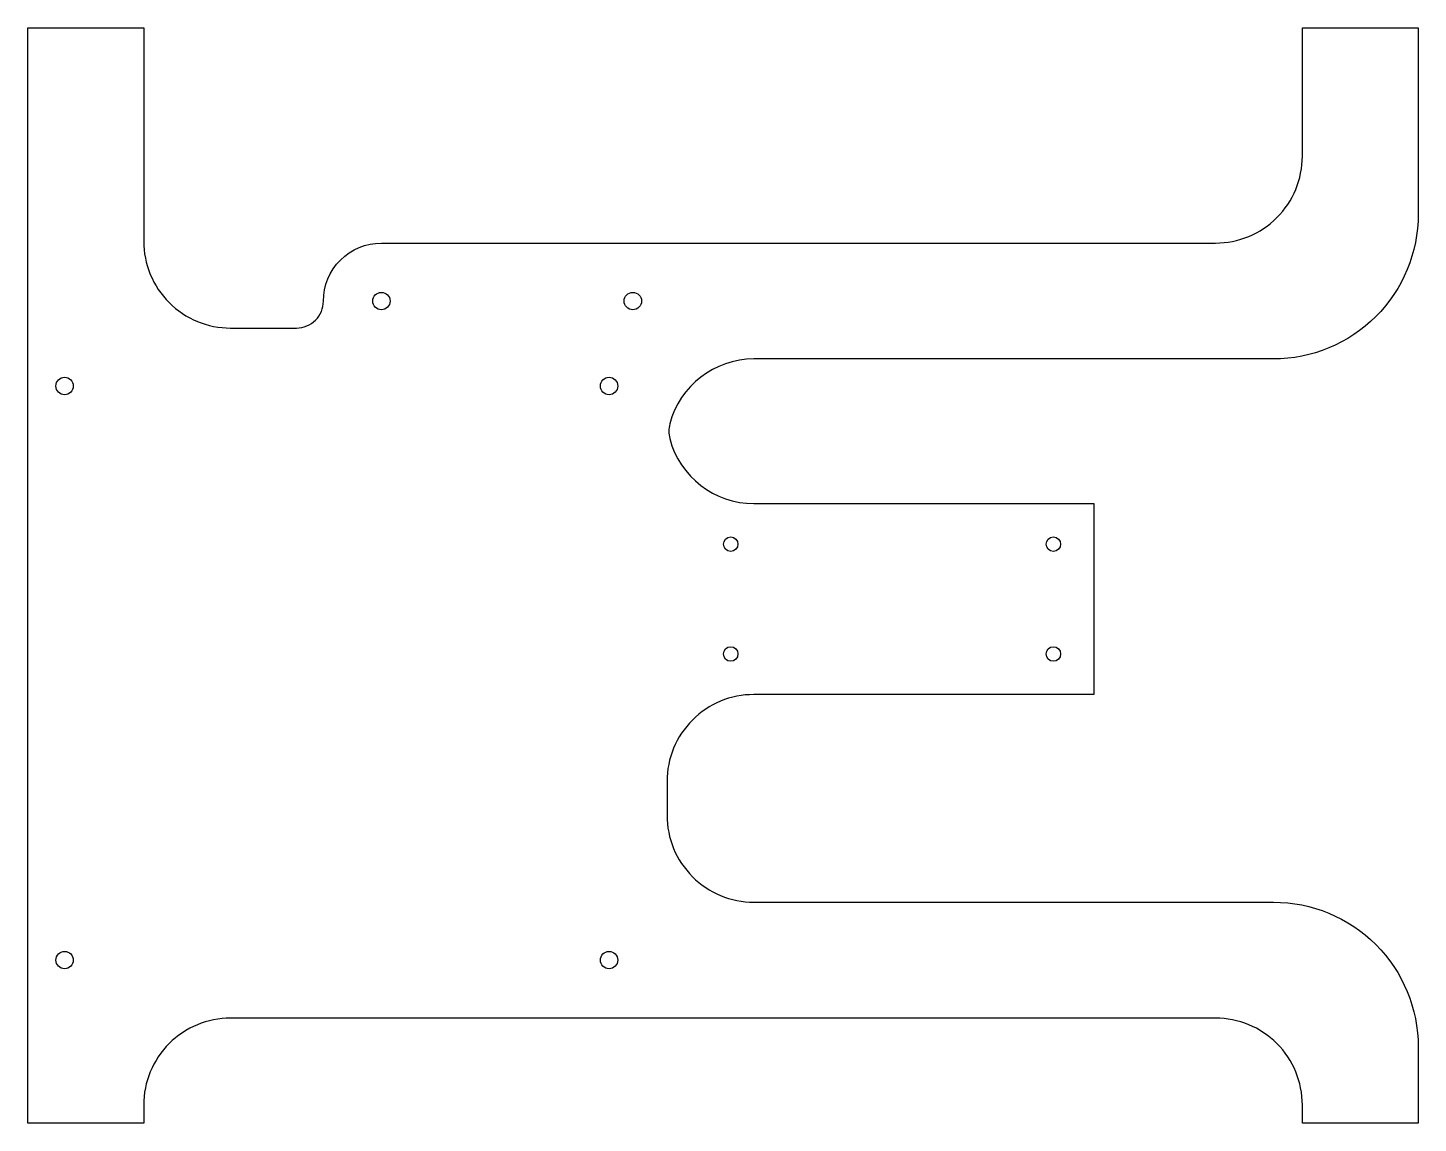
# Model space of a CAD drawing. Header units: millimetres. Extents: x -11 to 229, y -95 to 94.
import ezdxf

# ---------------------------------------------------------------- set-up
doc = ezdxf.new("R2010")
doc.units = ezdxf.units.MM
doc.header["$MEASUREMENT"] = 0

msp = doc.modelspace()

# ---------------------------------------------------------------- linework, layer by layer
at = {"linetype": 'Continuous'}
msp.add_lwpolyline([(9.3, -92.2), (9.3, -92.34), (9.3, -95.34), (-10.7, -95.34), (-10.7, -92.34), (-10.7, 90.66), (-10.7, 93.66), (9.3, 93.66), (9.3, 90.66), (9.3, 56.86, 0.414214), (24.3, 41.86), (35.67, 41.86, 0.414214), (40.33, 46.52), (40.33, 46.52, -0.414214), (50.33, 56.52), (103.73, 56.52), (103.73, 56.52), (194.3, 56.52, 0.414214), (209.3, 71.52), (209.3, 90.66), (209.3, 93.66), (229.3, 93.66), (229.3, 90.66), (229.3, 61.52, -0.414214), (204.3, 36.52), (114.63, 36.52, 0.341278), (100.11, 25.31, 0.128329), (100.11, 22.78, 0.341278), (114.63, 11.57), (173.33, 11.57), (173.33, -21.38), (114.63, -21.38, 0.414214), (99.63, -36.38), (99.63, -42.2, 0.414214), (114.63, -57.2), (204.3, -57.2, -0.414214), (229.3, -82.2), (229.3, -92.34), (229.3, -95.34), (209.3, -95.34), (209.3, -92.34), (209.3, -92.2, 0.414214), (194.3, -77.2), (24.3, -77.2, 0.414214)], format="xyb", close=True, dxfattribs=at)
for centre, radius in [((50.33, 46.52), 1.5), ((93.73, 46.52), 1.5), ((-4.35, 31.86), 1.5), ((89.63, 31.86), 1.5), ((110.63, 4.57), 1.25), ((166.33, 4.57), 1.25), ((110.63, -14.38), 1.25), ((166.33, -14.38), 1.25), ((-4.35, -67.2), 1.5), ((89.63, -67.2), 1.5)]:
    msp.add_circle(centre, radius)

doc.saveas('drawing.dxf')
